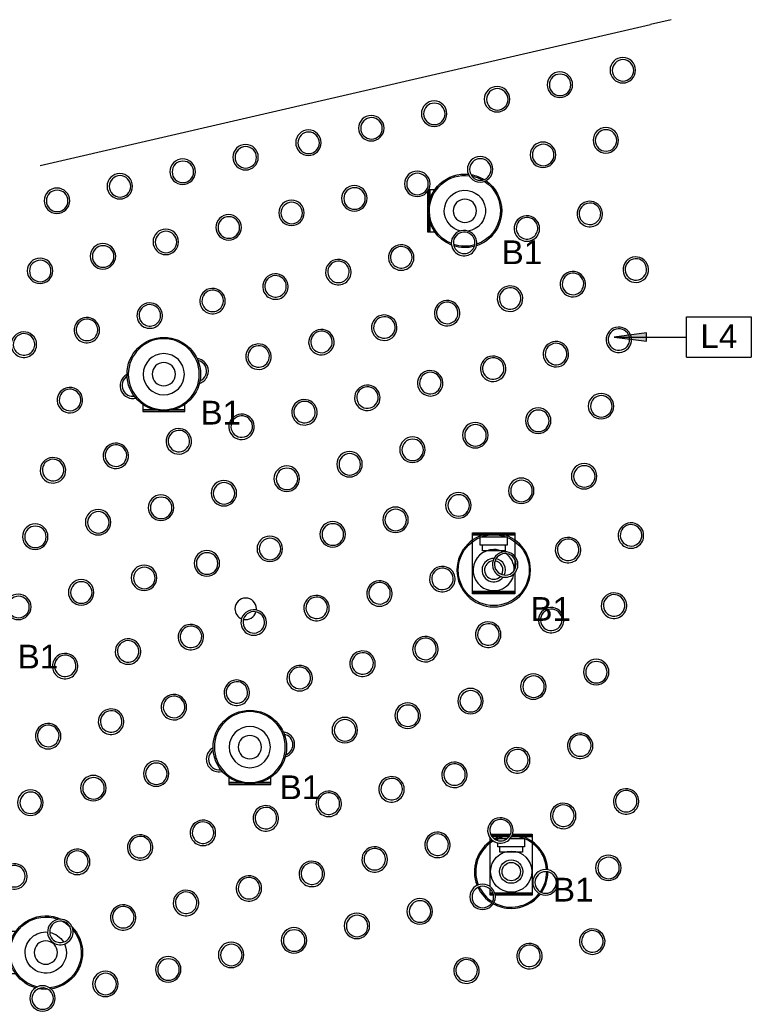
# Model space of a CAD drawing. Header units: inches. Extents: x 4387 to 7158, y 1246 to 2590.
# Drawn here: x 6690.2 to 6826.2, y 1874.5 to 2058.9 of the extents above; entities that cross this region are included whole.
import ezdxf

# ---------------------------------------------------------------- set-up
doc = ezdxf.new("R2010")
doc.units = ezdxf.units.IN
doc.header["$MEASUREMENT"] = 0
for name, color, linetype, lineweight in [('A-ANNO-KEYN', 231, 'Continuous', 9), ('A-CLNG', 13, 'Continuous', 13), ('A-GENM', 13, 'Continuous', 9), ('E-LITE-EQPM', 33, 'Continuous', 9), ('E-LITE-EQPM-IDEN', 33, 'Continuous', 9), ('I-WALL', 2, 'Continuous', 13)]:
    doc.layers.add(name, color=color, linetype=linetype, lineweight=lineweight)
doc.styles.add('Arial_1', font='arial.ttf', dxfattribs={"height": 4.425898})

# ---------------------------------------------------------------- blocks, each defined once
blk = doc.blocks.new('L-Surface Mounted Downlight - B - DOWNLIGHT_ SURFACE MOUNTED-V173-2 - ENLARGED PLAN _ ELEVATIOR LOBBY 1001')
at = {"layer": 'A-GENM'}
for p, q in [((-6.96, 3.92), (-5.54, 3.92)), ((-6.96, -3.92), (-6.96, 3.92)), ((-6.7, 3.92), (-6.7, 1.07)), ((-6.54, 1.94), (-6.54, 3.92)), ((-6.7, -1.07), (-6.7, -3.92)), ((-6.54, -3.92), (-6.54, -1.94)), ((-5.54, -3.92), (-6.96, -3.92))]:
    blk.add_line(p, q, dxfattribs=at)
at = {"layer": 'E-LITE-EQPM'}
for radius in [6.6, 3.83, 2.17]:
    blk.add_circle((0, 0), radius, dxfattribs=at)
for start, end in [(360, 180), (180, 360)]:
    blk.add_arc((0, 0), 6.84, start, end, dxfattribs=at)
blk = doc.blocks.new('Can - 1 - Can - 4-5419874-2 - ENLARGED PLAN _ ELEVATIOR LOBBY 1001')
at = {"layer": 'A-GENM'}
for centre, radius, start, end in [((-1.41, 0.36), 2.37, 0, 180), ((-1.37, 0.33), 2, 0, 180), ((-1.41, 0.36), 2.37, 180, 360), ((-1.37, 0.33), 2, 180, 360)]:
    blk.add_arc(centre, radius, start, end, dxfattribs=at)
blk = doc.blocks.new('Can - 1 - Can - 4-5496092-2 - ENLARGED PLAN _ ELEVATIOR LOBBY 1001')
at = {"layer": 'A-GENM'}
for centre, radius, start, end in [((-1.41, -0.36), 2.37, 0, 180), ((-1.37, -0.33), 2, 0, 180), ((-1.41, -0.36), 2.37, 180, 0), ((-1.37, -0.33), 2, 180, 360)]:
    blk.add_arc(centre, radius, start, end, dxfattribs=at)
blk = doc.blocks.new('Can - 1 - Can - 4-V174-2 - ENLARGED PLAN _ ELEVATIOR LOBBY 1001')
at = {"layer": 'A-GENM'}
for centre, radius, start, end in [((-1.41, -0.36), 2.37, 90.9575, 180), ((-1.37, -0.33), 2, 95.6207, 180), ((-1.41, -0.36), 2.37, 180, 258.9349), ((-1.37, -0.33), 2, 180, 253.2615)]:
    blk.add_arc(centre, radius, start, end, dxfattribs=at)
blk = doc.blocks.new('Can - 1 - Can - 4-V175-2 - ENLARGED PLAN _ ELEVATIOR LOBBY 1001')
at = {"layer": 'A-GENM'}
for centre, radius, start, end in [((-1.37, -0.33), 2, 0, 53.8799), ((-1.41, -0.36), 2.37, 0, 58.7445), ((-1.41, -0.36), 2.37, 261.2702, 0), ((-1.37, -0.33), 2, 265.7939, 360)]:
    blk.add_arc(centre, radius, start, end, dxfattribs=at)
blk = doc.blocks.new('Can - 1 - Can - 4-V176-2 - ENLARGED PLAN _ ELEVATIOR LOBBY 1001')
at = {"layer": 'A-GENM'}
for centre, radius, start, end in [((-1.41, 0.36), 2.37, 117.6906, 180), ((-1.37, 0.33), 2, 122.628, 180), ((-1.41, 0.36), 2.37, 180, 285.6925), ((-1.37, 0.33), 2, 180, 280.8997)]:
    blk.add_arc(centre, radius, start, end, dxfattribs=at)
blk = doc.blocks.new('Can - 1 - Can - 4-V177-2 - ENLARGED PLAN _ ELEVATIOR LOBBY 1001')
at = {"layer": 'A-GENM'}
for centre, radius, start, end in [((-1.41, 0.36), 2.37, 0, 84.6243), ((-1.37, 0.33), 2, 0, 79.5929), ((-1.41, 0.36), 2.37, 285.3216, 360), ((-1.37, 0.33), 2, 289.3427, 360)]:
    blk.add_arc(centre, radius, start, end, dxfattribs=at)
blk = doc.blocks.new('L-Surface Mounted Downlight - B - DOWNLIGHT_ SURFACE MOUNTED-V178-2 - ENLARGED PLAN _ ELEVATIOR LOBBY 1001')
at = {"layer": 'A-GENM'}
for p, q in [((-6.96, 3.92), (-5.54, 3.92)), ((-6.96, -3.65), (-6.96, 3.92)), ((-6.7, 3.92), (-6.7, 1.07)), ((-6.54, 1.94), (-6.54, 3.92)), ((-6.7, -1.07), (-6.7, -3.92)), ((-6.54, -3.92), (-6.54, -1.94)), ((-5.54, -3.92), (-6.78, -3.92))]:
    blk.add_line(p, q, dxfattribs=at)
at = {"layer": 'E-LITE-EQPM'}
blk.add_circle((0, 0), 2.17, dxfattribs=at)
for radius, start, end in [(6.84, 111.5608, 180), (6.6, 112.4178, 180), (6.6, 73.9169, 108.7672), (6.84, 75.2517, 107.5162), (6.84, 360, 71.6157), (6.6, 303.0351, 70.2341), (3.83, 180, 81.9711), (3.83, 100.8111, 180), (6.84, 180, 275.8675), (6.6, 180, 277.3005), (6.84, 304.4265, 360), (6.84, 279.6538, 301.2416), (6.6, 281.7062, 299.1081)]:
    blk.add_arc((0, 0), radius, start, end, dxfattribs=at)
blk = doc.blocks.new('L-Surface Mounted Downlight - B - DOWNLIGHT_ SURFACE MOUNTED-V179-2 - ENLARGED PLAN _ ELEVATIOR LOBBY 1001')
at = {"layer": 'A-GENM'}
for p, q in [((-6.96, 3.92), (-5.54, 3.92)), ((-6.96, 0.06), (-6.96, 3.92)), ((-6.7, 3.92), (-6.7, 1.07)), ((-6.54, 1.94), (-6.54, 3.92)), ((-6.7, -1.72), (-6.7, -3.92)), ((-6.96, -3.92), (-6.96, -2.33)), ((-6.54, -3.92), (-6.54, -1.94)), ((-5.54, -3.92), (-6.96, -3.92))]:
    blk.add_line(p, q, dxfattribs=at)
at = {"layer": 'E-LITE-EQPM'}
blk.add_circle((0, 0), 2.17, dxfattribs=at)
for radius, start, end in [(6.84, 106.1044, 180), (6.6, 103.1216, 180), (6.84, 86.8841, 100.3536), (6.6, 93.8427, 95.0065), (6.6, 320.3236, 84.6248), (6.84, 360, 82.2718), (3.83, 334.9989, 180), (6.84, 180, 181.8679), (6.84, 192.4342, 294.1593), (6.6, 180, 289.6999), (3.83, 180, 275.4714), (6.84, 315.2141, 360), (3.83, 281.4994, 328.7683), (6.6, 296.5149, 313.7431)]:
    blk.add_arc((0, 0), radius, start, end, dxfattribs=at)
blk = doc.blocks.new('L-Surface Mounted Downlight - B - DOWNLIGHT_ SURFACE MOUNTED-V181-2 - ENLARGED PLAN _ ELEVATIOR LOBBY 1001')
at = {"layer": 'A-GENM'}
for p, q in [((-6.96, 3.92), (4.4, 3.92)), ((-6.96, 0.24), (-6.96, 3.92)), ((-6.7, 3.92), (-6.7, 0.13)), ((-6.54, 0.05), (-6.54, 3.92)), ((3.99, 3.92), (3.99, -3.07)), ((4.14, -3.02), (4.14, 3.92)), ((4.4, 3.92), (4.4, -2.99)), ((-6.16, 2.5), (-4.63, 2.5)), ((-6.16, -0.21), (-6.16, 2.5)), ((-4.63, 2.5), (-4.63, -2.5)), ((-4.63, 2.1), (-3.6, 2.1)), ((-3.6, 2.1), (-3.6, -2.1)), ((-6.96, -3.84), (-6.96, -0.16)), ((-6.7, -0.28), (-6.7, -3.71)), ((-6.54, -3.6), (-6.54, -0.38)), ((-6.16, -2.5), (-6.16, -0.75)), ((-5.79, -2.5), (-6.16, -2.5)), ((-4.63, -2.5), (-5.37, -2.5)), ((-3.6, -2.1), (-4.63, -2.1)), ((3.99, -3.44), (3.99, -3.92)), ((4.14, -3.92), (4.14, -3.38)), ((4.4, -3.33), (4.4, -3.92)), ((2.8, -3.92), (-6.29, -3.92)), ((4.4, -3.92), (3.27, -3.92))]:
    blk.add_line(p, q, dxfattribs=at)
blk.add_circle((0, 0), 1.71, dxfattribs=at)
at = {"layer": 'E-LITE-EQPM'}
for radius in [3.83, 2.17]:
    blk.add_circle((0, 0), radius, dxfattribs=at)
for radius, start, end in [(6.84, 92.6917, 178.4148), (6.6, 93.0288, 179.3849), (6.6, 55.2073, 89.6157), (6.84, 55.5867, 89.3194), (6.6, 330.7434, 52.0206), (6.84, 360, 52.5088), (6.84, 181.931, 207.2514), (6.6, 183.415, 205.4036), (6.84, 330.8254, 360), (6.84, 210.9805, 292.0981), (6.6, 209.9377, 292.0746), (6.6, 295.616, 327.8422), (6.84, 295.5068, 328.08)]:
    blk.add_arc((0, 0), radius, start, end, dxfattribs=at)
blk = doc.blocks.new('L-Surface Mounted Downlight - B - DOWNLIGHT_ SURFACE MOUNTED-V182-2 - ENLARGED PLAN _ ELEVATIOR LOBBY 1001')
at = {"layer": 'A-GENM'}
for p, q in [((-6.96, 3.92), (-2.59, 3.92)), ((-6.96, -3.92), (-6.96, 3.92)), ((-6.7, 3.92), (-6.7, -3.92)), ((-6.54, -3.92), (-6.54, 3.92)), ((-1.99, 3.92), (-0.2, 3.92)), ((0.48, 3.92), (4.4, 3.92)), ((3.99, 3.92), (3.99, -3.92)), ((4.14, -3.92), (4.14, 3.92)), ((4.4, 3.92), (4.4, -3.92)), ((-6.16, 2.5), (-4.63, 2.5)), ((-6.16, -2.5), (-6.16, 2.5)), ((-4.63, 2.5), (-4.63, -2.5)), ((-4.63, 2.1), (-3.6, 2.1)), ((-3.6, 2.1), (-3.6, -2.1)), ((-4.63, -2.5), (-6.16, -2.5)), ((-3.6, -2.1), (-4.63, -2.1)), ((4.4, -3.92), (-6.96, -3.92))]:
    blk.add_line(p, q, dxfattribs=at)
for start, end in [(61.3546, 171.8766), (360, 46.959), (184.9209, 360)]:
    blk.add_arc((0, 0), 1.71, start, end, dxfattribs=at)
at = {"layer": 'E-LITE-EQPM'}
blk.add_circle((0, 0), 6.6, dxfattribs=at)
for radius, start, end in [(6.84, 360, 180), (3.83, 180, 78.5353), (3.83, 90.1456, 144.6747), (2.17, 65.1488, 168.3443), (3.83, 152.8421, 180), (2.17, 180, 53.0621), (2.17, 178.2808, 180), (6.84, 180, 360)]:
    blk.add_arc((0, 0), radius, start, end, dxfattribs=at)
blk = doc.blocks.new('Keynote Tag - Keynote Number - Boxed-135510-2 - ENLARGED PLAN _ ELEVATIOR LOBBY 1001')
at = {"layer": 'A-ANNO-KEYN'}
for p, q in [((-0.125, -0.0792), (-0.125, 0.0781)), ((-0.125, 0.0781), (0.125, 0.0781)), ((0.125, 0.0781), (0.125, -0.0792)), ((-0.125, -0.0792), (0.125, -0.0792))]:
    blk.add_line(p, q, dxfattribs=at)

msp = doc.modelspace()

# ---------------------------------------------------------------- hatches: boundary and pattern name
at = {"layer": 'A-ANNO-KEYN'}
msp.add_hatch(color=256, dxfattribs=at).paths.add_polyline_path([(6800.77, 1999.9), (6806.77, 1999.11), (6806.77, 2000.69)], flags=0)

# ---------------------------------------------------------------- linework, layer by layer
for p, q in [((6806.77, 2000.69), (6800.77, 1999.9)), ((6800.77, 1999.9), (6806.77, 1999.11)), ((6800.77, 1999.9), (6814.24, 1999.9)), ((6806.77, 1999.11), (6806.77, 2000.69))]:
    msp.add_line(p, q, dxfattribs=at)
at = {"layer": 'A-CLNG', "lineweight": 18}
msp.add_line((6811.36, 2058.92), (6807.49, 2058.03), dxfattribs=at)
for start, end in [(0, 180), (180, 247.6323), (258.5997, 343.0799), (352.4614, 0)]:
    msp.add_arc((6732.23, 1949.34), 2, start, end, dxfattribs=at)
at = {"layer": 'I-WALL', "lineweight": 9}
msp.add_line((6694, 2031.82), (6807.49, 2058.03), dxfattribs=at)

# ---------------------------------------------------------------- block references
at = {"layer": 'A-ANNO-KEYN', "xscale": 47.99999999999997, "yscale": 47.99999999999997, "zscale": 47.99999999999997}
msp.add_blockref('Keynote Tag - Keynote Number - Boxed-135510-2 - ENLARGED PLAN _ ELEVATIOR LOBBY 1001', (6820.24, 1999.93), dxfattribs=at)
at = {"layer": 'A-GENM'}
for name, p in [('Can - 1 - Can - 4-5419874-2 - ENLARGED PLAN _ ELEVATIOR LOBBY 1001', (6803.77, 2049.19)), ('Can - 1 - Can - 4-5419874-2 - ENLARGED PLAN _ ELEVATIOR LOBBY 1001', (6792.08, 2046.49)), ('Can - 1 - Can - 4-5419874-2 - ENLARGED PLAN _ ELEVATIOR LOBBY 1001', (6780.39, 2043.79)), ('Can - 1 - Can - 4-5419874-2 - ENLARGED PLAN _ ELEVATIOR LOBBY 1001', (6768.69, 2041.09)), ('Can - 1 - Can - 4-5419874-2 - ENLARGED PLAN _ ELEVATIOR LOBBY 1001', (6757, 2038.4)), ('Can - 1 - Can - 4-5419874-2 - ENLARGED PLAN _ ELEVATIOR LOBBY 1001', (6745.31, 2035.7)), ('Can - 1 - Can - 4-5419874-2 - ENLARGED PLAN _ ELEVATIOR LOBBY 1001', (6800.62, 2036.15)), ('Can - 1 - Can - 4-5419874-2 - ENLARGED PLAN _ ELEVATIOR LOBBY 1001', (6733.62, 2033)), ('Can - 1 - Can - 4-5419874-2 - ENLARGED PLAN _ ELEVATIOR LOBBY 1001', (6788.93, 2033.45)), ('Can - 1 - Can - 4-5419874-2 - ENLARGED PLAN _ ELEVATIOR LOBBY 1001', (6721.92, 2030.3)), ('Can - 1 - Can - 4-5419874-2 - ENLARGED PLAN _ ELEVATIOR LOBBY 1001', (6777.24, 2030.75)), ('Can - 1 - Can - 4-5419874-2 - ENLARGED PLAN _ ELEVATIOR LOBBY 1001', (6765.55, 2028.05)), ('Can - 1 - Can - 4-5419874-2 - ENLARGED PLAN _ ELEVATIOR LOBBY 1001', (6710.23, 2027.6)), ('Can - 1 - Can - 4-5419874-2 - ENLARGED PLAN _ ELEVATIOR LOBBY 1001', (6698.54, 2024.9)), ('Can - 1 - Can - 4-5419874-2 - ENLARGED PLAN _ ELEVATIOR LOBBY 1001', (6753.85, 2025.35)), ('Can - 1 - Can - 4-5419874-2 - ENLARGED PLAN _ ELEVATIOR LOBBY 1001', (6742.16, 2022.65)), ('Can - 1 - Can - 4-5419874-2 - ENLARGED PLAN _ ELEVATIOR LOBBY 1001', (6730.47, 2019.95)), ('Can - 1 - Can - 4-5419874-2 - ENLARGED PLAN _ ELEVATIOR LOBBY 1001', (6718.78, 2017.25)), ('Can - 1 - Can - 4-5419874-2 - ENLARGED PLAN _ ELEVATIOR LOBBY 1001', (6707.09, 2014.56)), ('Can - 1 - Can - 4-5419874-2 - ENLARGED PLAN _ ELEVATIOR LOBBY 1001', (6695.39, 2011.86)), ('Can - 1 - Can - 4-5419874-2 - ENLARGED PLAN _ ELEVATIOR LOBBY 1001', (6799.73, 1986.68)), ('Can - 1 - Can - 4-5419874-2 - ENLARGED PLAN _ ELEVATIOR LOBBY 1001', (6788.04, 1983.98)), ('Can - 1 - Can - 4-5419874-2 - ENLARGED PLAN _ ELEVATIOR LOBBY 1001', (6776.34, 1981.28)), ('Can - 1 - Can - 4-5419874-2 - ENLARGED PLAN _ ELEVATIOR LOBBY 1001', (6764.65, 1978.58)), ('Can - 1 - Can - 4-5419874-2 - ENLARGED PLAN _ ELEVATIOR LOBBY 1001', (6752.96, 1975.88)), ('Can - 1 - Can - 4-5419874-2 - ENLARGED PLAN _ ELEVATIOR LOBBY 1001', (6741.27, 1973.18)), ('Can - 1 - Can - 4-5419874-2 - ENLARGED PLAN _ ELEVATIOR LOBBY 1001', (6796.58, 1973.64)), ('Can - 1 - Can - 4-5419874-2 - ENLARGED PLAN _ ELEVATIOR LOBBY 1001', (6784.89, 1970.94)), ('Can - 1 - Can - 4-5419874-2 - ENLARGED PLAN _ ELEVATIOR LOBBY 1001', (6729.58, 1970.49)), ('Can - 1 - Can - 4-5419874-2 - ENLARGED PLAN _ ELEVATIOR LOBBY 1001', (6717.88, 1967.79)), ('Can - 1 - Can - 4-5419874-2 - ENLARGED PLAN _ ELEVATIOR LOBBY 1001', (6773.2, 1968.24)), ('Can - 1 - Can - 4-5419874-2 - ENLARGED PLAN _ ELEVATIOR LOBBY 1001', (6761.51, 1965.54)), ('Can - 1 - Can - 4-5419874-2 - ENLARGED PLAN _ ELEVATIOR LOBBY 1001', (6706.19, 1965.09)), ('Can - 1 - Can - 4-5419874-2 - ENLARGED PLAN _ ELEVATIOR LOBBY 1001', (6694.5, 1962.39)), ('Can - 1 - Can - 4-5419874-2 - ENLARGED PLAN _ ELEVATIOR LOBBY 1001', (6749.81, 1962.84)), ('Can - 1 - Can - 4-5419874-2 - ENLARGED PLAN _ ELEVATIOR LOBBY 1001', (6738.12, 1960.14)), ('Can - 1 - Can - 4-5419874-2 - ENLARGED PLAN _ ELEVATIOR LOBBY 1001', (6726.43, 1957.44)), ('Can - 1 - Can - 4-5419874-2 - ENLARGED PLAN _ ELEVATIOR LOBBY 1001', (6714.74, 1954.74)), ('Can - 1 - Can - 4-5419874-2 - ENLARGED PLAN _ ELEVATIOR LOBBY 1001', (6703.04, 1952.04)), ('Can - 1 - Can - 4-5419874-2 - ENLARGED PLAN _ ELEVATIOR LOBBY 1001', (6691.35, 1949.34)), ('Can - 1 - Can - 4-5419874-2 - ENLARGED PLAN _ ELEVATIOR LOBBY 1001', (6798.83, 1937.21)), ('Can - 1 - Can - 4-5419874-2 - ENLARGED PLAN _ ELEVATIOR LOBBY 1001', (6787.14, 1934.51)), ('Can - 1 - Can - 4-5419874-2 - ENLARGED PLAN _ ELEVATIOR LOBBY 1001', (6775.45, 1931.81)), ('Can - 1 - Can - 4-5419874-2 - ENLARGED PLAN _ ELEVATIOR LOBBY 1001', (6763.76, 1929.11)), ('Can - 1 - Can - 4-5419874-2 - ENLARGED PLAN _ ELEVATIOR LOBBY 1001', (6752.07, 1926.41)), ('Can - 1 - Can - 4-V177-2 - ENLARGED PLAN _ ELEVATIOR LOBBY 1001', (6740.37, 1923.72)), ('Can - 1 - Can - 4-V176-2 - ENLARGED PLAN _ ELEVATIOR LOBBY 1001', (6728.68, 1921.02)), ('Can - 1 - Can - 4-5419874-2 - ENLARGED PLAN _ ELEVATIOR LOBBY 1001', (6716.99, 1918.32)), ('Can - 1 - Can - 4-5419874-2 - ENLARGED PLAN _ ELEVATIOR LOBBY 1001', (6705.3, 1915.62)), ('Can - 1 - Can - 4-5419874-2 - ENLARGED PLAN _ ELEVATIOR LOBBY 1001', (6693.6, 1912.92)), ('Can - 1 - Can - 4-5419874-2 - ENLARGED PLAN _ ELEVATIOR LOBBY 1001', (6801.09, 1900.79)), ('Can - 1 - Can - 4-5419874-2 - ENLARGED PLAN _ ELEVATIOR LOBBY 1001', (6789.39, 1898.09)), ('Can - 1 - Can - 4-5419874-2 - ENLARGED PLAN _ ELEVATIOR LOBBY 1001', (6777.7, 1895.39)), ('Can - 1 - Can - 4-5419874-2 - ENLARGED PLAN _ ELEVATIOR LOBBY 1001', (6766.01, 1892.69)), ('Can - 1 - Can - 4-5419874-2 - ENLARGED PLAN _ ELEVATIOR LOBBY 1001', (6754.32, 1889.99)), ('Can - 1 - Can - 4-5419874-2 - ENLARGED PLAN _ ELEVATIOR LOBBY 1001', (6742.62, 1887.29)), ('Can - 1 - Can - 4-5419874-2 - ENLARGED PLAN _ ELEVATIOR LOBBY 1001', (6730.93, 1884.59)), ('Can - 1 - Can - 4-5419874-2 - ENLARGED PLAN _ ELEVATIOR LOBBY 1001', (6719.24, 1881.89)), ('Can - 1 - Can - 4-5419874-2 - ENLARGED PLAN _ ELEVATIOR LOBBY 1001', (6707.55, 1879.19)), ('Can - 1 - Can - 4-5419874-2 - ENLARGED PLAN _ ELEVATIOR LOBBY 1001', (6695.85, 1876.49))]:
    msp.add_blockref(name, p, dxfattribs=at)
for name, p, rotation in [('Can - 1 - Can - 4-5496092-2 - ENLARGED PLAN _ ELEVATIOR LOBBY 1001', (6797.34, 2023.73), 25.99999999999976), ('Can - 1 - Can - 4-5496092-2 - ENLARGED PLAN _ ELEVATIOR LOBBY 1001', (6785.64, 2021.03), 25.99999999999976), ('Can - 1 - Can - 4-5496092-2 - ENLARGED PLAN _ ELEVATIOR LOBBY 1001', (6773.95, 2018.33), 25.99999999999976), ('Can - 1 - Can - 4-5496092-2 - ENLARGED PLAN _ ELEVATIOR LOBBY 1001', (6762.26, 2015.63), 25.99999999999976), ('Can - 1 - Can - 4-5496092-2 - ENLARGED PLAN _ ELEVATIOR LOBBY 1001', (6750.57, 2012.93), 25.99999999999976), ('Can - 1 - Can - 4-5496092-2 - ENLARGED PLAN _ ELEVATIOR LOBBY 1001', (6805.88, 2013.38), 25.99999999999986), ('Can - 1 - Can - 4-5496092-2 - ENLARGED PLAN _ ELEVATIOR LOBBY 1001', (6738.87, 2010.23), 25.99999999999976), ('Can - 1 - Can - 4-5496092-2 - ENLARGED PLAN _ ELEVATIOR LOBBY 1001', (6794.19, 2010.68), 25.99999999999986), ('Can - 1 - Can - 4-5496092-2 - ENLARGED PLAN _ ELEVATIOR LOBBY 1001', (6727.18, 2007.53), 25.99999999999976), ('Can - 1 - Can - 4-5496092-2 - ENLARGED PLAN _ ELEVATIOR LOBBY 1001', (6782.5, 2007.98), 25.99999999999986), ('Can - 1 - Can - 4-5496092-2 - ENLARGED PLAN _ ELEVATIOR LOBBY 1001', (6715.49, 2004.83), 25.99999999999976), ('Can - 1 - Can - 4-5496092-2 - ENLARGED PLAN _ ELEVATIOR LOBBY 1001', (6770.8, 2005.28), 25.99999999999986), ('Can - 1 - Can - 4-5496092-2 - ENLARGED PLAN _ ELEVATIOR LOBBY 1001', (6703.8, 2002.13), 25.99999999999976), ('Can - 1 - Can - 4-5496092-2 - ENLARGED PLAN _ ELEVATIOR LOBBY 1001', (6759.11, 2002.58), 25.99999999999986), ('Can - 1 - Can - 4-5496092-2 - ENLARGED PLAN _ ELEVATIOR LOBBY 1001', (6692.1, 1999.43), 25.99999999999976), ('Can - 1 - Can - 4-5496092-2 - ENLARGED PLAN _ ELEVATIOR LOBBY 1001', (6747.42, 1999.89), 25.99999999999986), ('Can - 1 - Can - 4-5496092-2 - ENLARGED PLAN _ ELEVATIOR LOBBY 1001', (6802.73, 2000.34), 25.99999999999986), ('Can - 1 - Can - 4-5496092-2 - ENLARGED PLAN _ ELEVATIOR LOBBY 1001', (6735.73, 1997.19), 25.99999999999986), ('Can - 1 - Can - 4-5496092-2 - ENLARGED PLAN _ ELEVATIOR LOBBY 1001', (6791.04, 1997.64), 25.99999999999986), ('Can - 1 - Can - 4-V175-2 - ENLARGED PLAN _ ELEVATIOR LOBBY 1001', (6724.03, 1994.49), 25.99999999999986), ('Can - 1 - Can - 4-5496092-2 - ENLARGED PLAN _ ELEVATIOR LOBBY 1001', (6779.35, 1994.94), 25.99999999999986), ('Can - 1 - Can - 4-5496092-2 - ENLARGED PLAN _ ELEVATIOR LOBBY 1001', (6767.66, 1992.24), 25.99999999999986), ('Can - 1 - Can - 4-V174-2 - ENLARGED PLAN _ ELEVATIOR LOBBY 1001', (6712.34, 1991.79), 25.99999999999986), ('Can - 1 - Can - 4-5496092-2 - ENLARGED PLAN _ ELEVATIOR LOBBY 1001', (6700.65, 1989.09), 25.99999999999986), ('Can - 1 - Can - 4-5496092-2 - ENLARGED PLAN _ ELEVATIOR LOBBY 1001', (6755.96, 1989.54), 25.99999999999986), ('Can - 1 - Can - 4-5496092-2 - ENLARGED PLAN _ ELEVATIOR LOBBY 1001', (6744.27, 1986.84), 25.99999999999986), ('Can - 1 - Can - 4-5496092-2 - ENLARGED PLAN _ ELEVATIOR LOBBY 1001', (6732.58, 1984.14), 25.99999999999986), ('Can - 1 - Can - 4-5496092-2 - ENLARGED PLAN _ ELEVATIOR LOBBY 1001', (6720.89, 1981.44), 25.99999999999986), ('Can - 1 - Can - 4-5496092-2 - ENLARGED PLAN _ ELEVATIOR LOBBY 1001', (6709.19, 1978.74), 25.99999999999986), ('Can - 1 - Can - 4-5496092-2 - ENLARGED PLAN _ ELEVATIOR LOBBY 1001', (6697.5, 1976.05), 25.99999999999986), ('Can - 1 - Can - 4-5496092-2 - ENLARGED PLAN _ ELEVATIOR LOBBY 1001', (6804.99, 1963.91), 26.00000000000005), ('Can - 1 - Can - 4-5496092-2 - ENLARGED PLAN _ ELEVATIOR LOBBY 1001', (6793.29, 1961.21), 26.00000000000005), ('Can - 1 - Can - 4-5496092-2 - ENLARGED PLAN _ ELEVATIOR LOBBY 1001', (6781.6, 1958.51), 26.00000000000005), ('Can - 1 - Can - 4-5496092-2 - ENLARGED PLAN _ ELEVATIOR LOBBY 1001', (6769.91, 1955.81), 26.00000000000005), ('Can - 1 - Can - 4-5496092-2 - ENLARGED PLAN _ ELEVATIOR LOBBY 1001', (6758.22, 1953.12), 26.00000000000005), ('Can - 1 - Can - 4-5496092-2 - ENLARGED PLAN _ ELEVATIOR LOBBY 1001', (6746.52, 1950.42), 26.00000000000005), ('Can - 1 - Can - 4-5496092-2 - ENLARGED PLAN _ ELEVATIOR LOBBY 1001', (6801.84, 1950.87), 26.00000000000005), ('Can - 1 - Can - 4-5496092-2 - ENLARGED PLAN _ ELEVATIOR LOBBY 1001', (6734.83, 1947.72), 26.00000000000005), ('Can - 1 - Can - 4-5496092-2 - ENLARGED PLAN _ ELEVATIOR LOBBY 1001', (6790.15, 1948.17), 26.00000000000005), ('Can - 1 - Can - 4-5496092-2 - ENLARGED PLAN _ ELEVATIOR LOBBY 1001', (6723.14, 1945.02), 26.00000000000005), ('Can - 1 - Can - 4-5496092-2 - ENLARGED PLAN _ ELEVATIOR LOBBY 1001', (6778.45, 1945.47), 26.00000000000005), ('Can - 1 - Can - 4-5496092-2 - ENLARGED PLAN _ ELEVATIOR LOBBY 1001', (6711.45, 1942.32), 26.00000000000005), ('Can - 1 - Can - 4-5496092-2 - ENLARGED PLAN _ ELEVATIOR LOBBY 1001', (6766.76, 1942.77), 26.00000000000005), ('Can - 1 - Can - 4-5496092-2 - ENLARGED PLAN _ ELEVATIOR LOBBY 1001', (6755.07, 1940.07), 26.00000000000005), ('Can - 1 - Can - 4-5496092-2 - ENLARGED PLAN _ ELEVATIOR LOBBY 1001', (6699.75, 1939.62), 26.00000000000005), ('Can - 1 - Can - 4-5496092-2 - ENLARGED PLAN _ ELEVATIOR LOBBY 1001', (6743.38, 1937.37), 26.00000000000005), ('Can - 1 - Can - 4-5496092-2 - ENLARGED PLAN _ ELEVATIOR LOBBY 1001', (6731.68, 1934.67), 26.00000000000005), ('Can - 1 - Can - 4-5496092-2 - ENLARGED PLAN _ ELEVATIOR LOBBY 1001', (6719.99, 1931.98), 26.00000000000005), ('Can - 1 - Can - 4-5496092-2 - ENLARGED PLAN _ ELEVATIOR LOBBY 1001', (6708.3, 1929.28), 26.00000000000005), ('Can - 1 - Can - 4-5496092-2 - ENLARGED PLAN _ ELEVATIOR LOBBY 1001', (6696.61, 1926.58), 26.00000000000005), ('Can - 1 - Can - 4-5496092-2 - ENLARGED PLAN _ ELEVATIOR LOBBY 1001', (6795.55, 1924.79), 26.00000000000092), ('Can - 1 - Can - 4-5496092-2 - ENLARGED PLAN _ ELEVATIOR LOBBY 1001', (6783.85, 1922.09), 26.00000000000092), ('Can - 1 - Can - 4-5496092-2 - ENLARGED PLAN _ ELEVATIOR LOBBY 1001', (6772.16, 1919.39), 26.00000000000092), ('Can - 1 - Can - 4-5496092-2 - ENLARGED PLAN _ ELEVATIOR LOBBY 1001', (6760.47, 1916.69), 26.00000000000092), ('Can - 1 - Can - 4-5496092-2 - ENLARGED PLAN _ ELEVATIOR LOBBY 1001', (6804.09, 1914.44), 26.00000000000102), ('Can - 1 - Can - 4-5496092-2 - ENLARGED PLAN _ ELEVATIOR LOBBY 1001', (6748.78, 1913.99), 26.00000000000092), ('Can - 1 - Can - 4-5496092-2 - ENLARGED PLAN _ ELEVATIOR LOBBY 1001', (6737.08, 1911.29), 26.00000000000092), ('Can - 1 - Can - 4-5496092-2 - ENLARGED PLAN _ ELEVATIOR LOBBY 1001', (6792.4, 1911.74), 26.00000000000102), ('Can - 1 - Can - 4-5496092-2 - ENLARGED PLAN _ ELEVATIOR LOBBY 1001', (6780.71, 1909.05), 26.00000000000102), ('Can - 1 - Can - 4-5496092-2 - ENLARGED PLAN _ ELEVATIOR LOBBY 1001', (6725.39, 1908.59), 26.00000000000092), ('Can - 1 - Can - 4-5496092-2 - ENLARGED PLAN _ ELEVATIOR LOBBY 1001', (6713.7, 1905.89), 26.00000000000092), ('Can - 1 - Can - 4-5496092-2 - ENLARGED PLAN _ ELEVATIOR LOBBY 1001', (6769.01, 1906.35), 26.00000000000102), ('Can - 1 - Can - 4-5496092-2 - ENLARGED PLAN _ ELEVATIOR LOBBY 1001', (6702.01, 1903.19), 26.00000000000092), ('Can - 1 - Can - 4-5496092-2 - ENLARGED PLAN _ ELEVATIOR LOBBY 1001', (6757.32, 1903.65), 26.00000000000102), ('Can - 1 - Can - 4-5496092-2 - ENLARGED PLAN _ ELEVATIOR LOBBY 1001', (6690.31, 1900.49), 26.00000000000092), ('Can - 1 - Can - 4-5496092-2 - ENLARGED PLAN _ ELEVATIOR LOBBY 1001', (6745.63, 1900.95), 26.00000000000102), ('Can - 1 - Can - 4-5496092-2 - ENLARGED PLAN _ ELEVATIOR LOBBY 1001', (6733.94, 1898.25), 26.00000000000102), ('Can - 1 - Can - 4-5496092-2 - ENLARGED PLAN _ ELEVATIOR LOBBY 1001', (6722.24, 1895.55), 26.00000000000102), ('Can - 1 - Can - 4-5496092-2 - ENLARGED PLAN _ ELEVATIOR LOBBY 1001', (6710.55, 1892.85), 26.00000000000102), ('Can - 1 - Can - 4-5496092-2 - ENLARGED PLAN _ ELEVATIOR LOBBY 1001', (6698.86, 1890.15), 26.00000000000102), ('Can - 1 - Can - 4-5496092-2 - ENLARGED PLAN _ ELEVATIOR LOBBY 1001', (6797.8, 1888.36), 25.99999999999698), ('Can - 1 - Can - 4-5496092-2 - ENLARGED PLAN _ ELEVATIOR LOBBY 1001', (6786.11, 1885.66), 25.99999999999698), ('Can - 1 - Can - 4-5496092-2 - ENLARGED PLAN _ ELEVATIOR LOBBY 1001', (6774.41, 1882.96), 25.99999999999698)]:
    msp.add_blockref(name, p, dxfattribs=dict(at, rotation=rotation))
at = {"layer": 'E-LITE-EQPM', "extrusion": (0, 0, -1)}
for name, p, rotation in [('L-Surface Mounted Downlight - B - DOWNLIGHT_ SURFACE MOUNTED-V178-2 - ENLARGED PLAN _ ELEVATIOR LOBBY 1001', (-6773, 2023.38), 180), ('L-Surface Mounted Downlight - B - DOWNLIGHT_ SURFACE MOUNTED-V173-2 - ENLARGED PLAN _ ELEVATIOR LOBBY 1001', (-6717, 1992.99), 90), ('L-Surface Mounted Downlight - B - DOWNLIGHT_ SURFACE MOUNTED-V173-2 - ENLARGED PLAN _ ELEVATIOR LOBBY 1001', (-6733, 1923.61), 90), ('L-Surface Mounted Downlight - B - DOWNLIGHT_ SURFACE MOUNTED-V179-2 - ENLARGED PLAN _ ELEVATIOR LOBBY 1001', (-6695.05, 1885.38), 180)]:
    msp.add_blockref(name, p, dxfattribs=dict(at, rotation=rotation))
at = {"layer": 'E-LITE-EQPM', "rotation": 270}
for name, p in [('L-Surface Mounted Downlight - B - DOWNLIGHT_ SURFACE MOUNTED-V182-2 - ENLARGED PLAN _ ELEVATIOR LOBBY 1001', (6778.36, 1956.54)), ('L-Surface Mounted Downlight - B - DOWNLIGHT_ SURFACE MOUNTED-V181-2 - ENLARGED PLAN _ ELEVATIOR LOBBY 1001', (6781.61, 1900.44))]:
    msp.add_blockref(name, p, dxfattribs=at)

# ---------------------------------------------------------------- texts
at = {"layer": 'E-LITE-EQPM-IDEN', "char_height": 4.426, "width": 9.018, "attachment_point": 2, "line_spacing_factor": 0.938532, "style": 'Arial_1'}
for insert in [(6783.6, 2017.89), (6727.6, 1988.05), (6788.97, 1951.52), (6693.6, 1942.66), (6742.33, 1918.35), (6793.15, 1899.3)]:
    msp.add_mtext('B1', dxfattribs=dict(at, insert=insert))

# ---------------------------------------------------------------- next in the draw order: texts
at = {"layer": 'A-ANNO-KEYN', "insert": (6820.23, 2002.28), "char_height": 4.426, "width": 8.208, "attachment_point": 2, "line_spacing_factor": 0.938532, "style": 'Arial_1', "bg_fill": 3, "box_fill_scale": 1.25, "bg_fill_color": 0, "bg_fill_transparency": 0}
msp.add_mtext('L4', dxfattribs=at)

doc.saveas('drawing.dxf')
